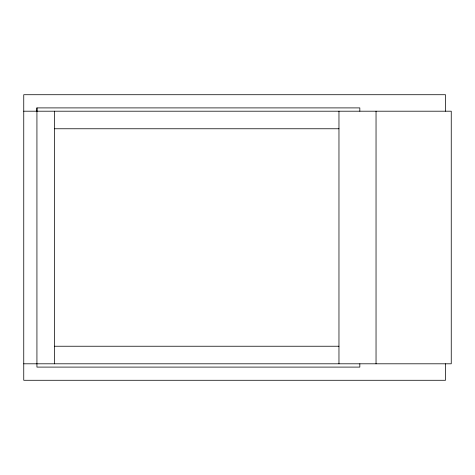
<?xml version="1.0" encoding="UTF-8"?>
<svg xmlns="http://www.w3.org/2000/svg" width="475" height="475" viewBox="0 0 475 475"><rect width="100%" height="100%" fill="white"/><g stroke="black" fill="none" stroke-linecap="round" stroke-linejoin="round"><path stroke-width="0.71" d="M36.931 111.198L36.931 107.902L359.83 107.902L359.83 111.198M23.75 111.198L451.25 111.198L451.25 363.803L23.75 363.803M54.5 128.767L338.966 128.767M54.5 346.233L338.966 346.233M445.503 111.198L445.503 94.721L23.75 94.721L23.75 380.279L445.503 380.279L445.503 363.803M376.04 111.198L376.04 363.803M359.83 363.803L359.83 367.098L36.931 367.098L36.931 107.902M338.966 111.198L338.966 363.803M54.5 111.198L54.5 363.803"/></g></svg>
